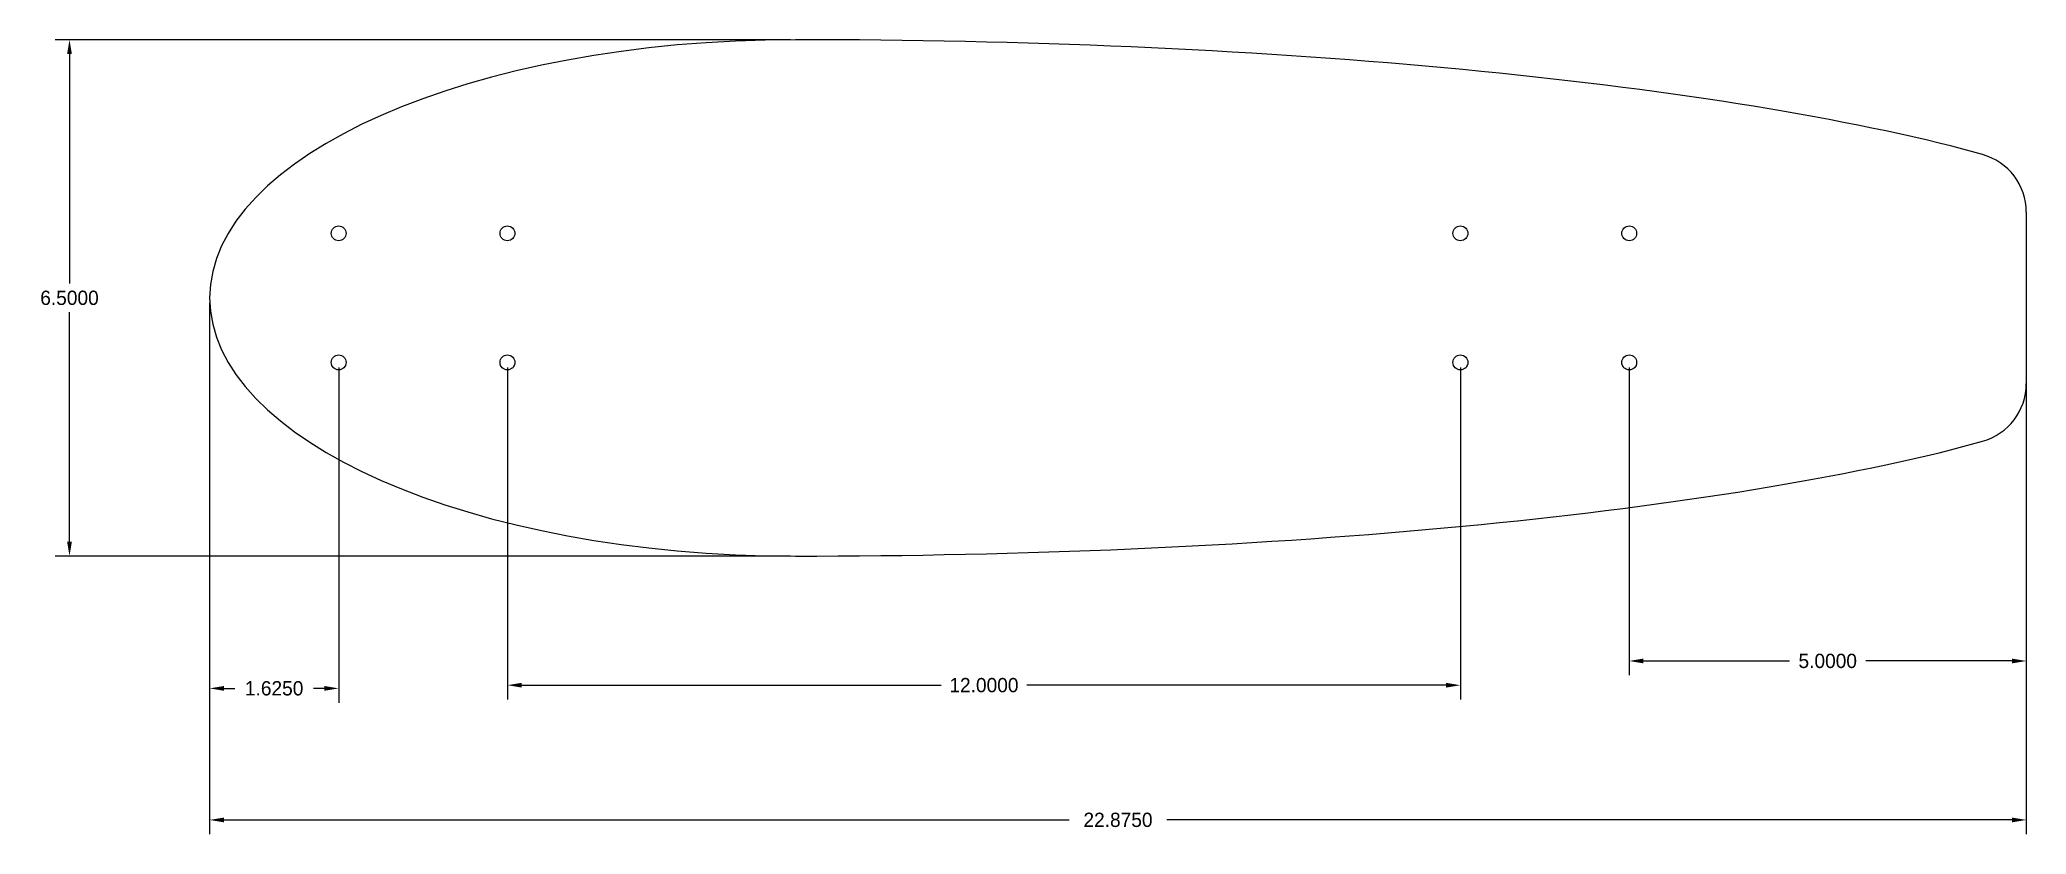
# Model space of a CAD drawing. Header units: inches. Extents: x -2.1 to 22.9, y -3.5 to 6.5.
import ezdxf

# ---------------------------------------------------------------- set-up
doc = ezdxf.new("R2010")
doc.units = ezdxf.units.IN
doc.header["$MEASUREMENT"] = 0
doc.dimstyles.get("Standard").update_dxf_attribs({"dimtxt": 0.18, "dimasz": 0.18, "dimexe": 0.18, "dimexo": 0.0625, "dimgap": 0.09, "dimtad": 0, "dimtih": 1, "dimtoh": 1, "dimdec": 4, "dimzin": 0, "dimdsep": 46, "dimtxsty": 'Standard', "dimcen": 0.09, "dimadec": 0, "dimazin": 0, "dimtfac": 1, "dimtdec": 4, "dimtofl": 0, "dimtmove": 0, "dimatfit": 3, "dimfxl": 1, "dimtolj": 1, "dimtzin": 0, "dimarcsym": 0})

# ---------------------------------------------------------------- blocks, each defined once
blk = doc.blocks.new('*D8')
at = {"color": 0, "lineweight": -2}
for p, q in [((7.312, 6.5), (-1.945, 6.5)), ((-1.765, 6.32), (-1.765, 3.43)), ((-1.765, 0.18), (-1.765, 3.07)), ((7.312, 0), (-1.945, 0))]:
    blk.add_line(p, q, dxfattribs=at)
at = {"color": 0}
for points in [[(-1.735, 6.32), (-1.795, 6.32), (-1.765, 6.5)], [(-1.795, 0.18), (-1.735, 0.18), (-1.765, 0)]]:
    blk.add_solid(points, dxfattribs=at)
at = {"layer": 'Defpoints', "color": 0}
for p in [(7.375, 6.5), (-1.765, 0), (7.375, 0)]:
    blk.add_point(p, dxfattribs=at)
at = {"color": 0, "insert": (-1.765, 3.25), "char_height": 0.18, "attachment_point": 5}
blk.add_mtext('\\A1;6.5000', dxfattribs=at)
blk = doc.blocks.new('*D9')
at = {"color": 0, "lineweight": -2}
for p, q in [((0, 3.188), (0, -1.846)), ((1.625, 2.375), (1.625, -1.846)), ((0.18, -1.666), (0.317, -1.666)), ((1.445, -1.666), (1.308, -1.666))]:
    blk.add_line(p, q, dxfattribs=at)
at = {"color": 0}
for points in [[(0.18, -1.636), (0.18, -1.696), (0, -1.666)], [(1.445, -1.696), (1.445, -1.636), (1.625, -1.666)]]:
    blk.add_solid(points, dxfattribs=at)
at = {"layer": 'Defpoints', "color": 0}
for p in [(0, 3.25), (1.625, 2.438), (1.625, -1.666)]:
    blk.add_point(p, dxfattribs=at)
at = {"color": 0, "insert": (0.812, -1.666), "char_height": 0.18, "attachment_point": 5}
blk.add_mtext('\\A1;1.6250', dxfattribs=at)
blk = doc.blocks.new('*D10')
at = {"color": 0, "lineweight": -2}
for p, q in [((3.75, 2.375), (3.75, -1.806)), ((15.75, 2.375), (15.75, -1.806)), ((3.93, -1.626), (9.21, -1.626)), ((15.57, -1.626), (10.29, -1.626))]:
    blk.add_line(p, q, dxfattribs=at)
at = {"color": 0}
for points in [[(3.93, -1.596), (3.93, -1.656), (3.75, -1.626)], [(15.57, -1.656), (15.57, -1.596), (15.75, -1.626)]]:
    blk.add_solid(points, dxfattribs=at)
at = {"layer": 'Defpoints', "color": 0}
for p in [(3.75, 2.438), (15.75, 2.438), (15.75, -1.626)]:
    blk.add_point(p, dxfattribs=at)
at = {"color": 0, "insert": (9.75, -1.626), "char_height": 0.18, "attachment_point": 5}
blk.add_mtext('\\A1;12.0000', dxfattribs=at)
blk = doc.blocks.new('*D11')
at = {"color": 0, "lineweight": -2}
for p, q in [((17.875, 2.375), (17.875, -1.501)), ((22.875, 2.375), (22.875, -1.501)), ((18.055, -1.321), (19.895, -1.321)), ((22.695, -1.321), (20.855, -1.321))]:
    blk.add_line(p, q, dxfattribs=at)
at = {"color": 0}
for points in [[(18.055, -1.291), (18.055, -1.351), (17.875, -1.321)], [(22.695, -1.351), (22.695, -1.291), (22.875, -1.321)]]:
    blk.add_solid(points, dxfattribs=at)
at = {"layer": 'Defpoints', "color": 0}
for p in [(17.875, 2.437), (22.875, 2.437), (22.875, -1.321)]:
    blk.add_point(p, dxfattribs=at)
at = {"color": 0, "insert": (20.375, -1.321), "char_height": 0.18, "attachment_point": 5}
blk.add_mtext('\\A1;5.0000', dxfattribs=at)
blk = doc.blocks.new('*D12')
at = {"color": 0, "lineweight": -2}
for p, q in [((0, 3.188), (0, -3.502)), ((22.875, 3.188), (22.875, -3.502)), ((0.18, -3.322), (10.822, -3.322)), ((22.695, -3.322), (12.052, -3.322))]:
    blk.add_line(p, q, dxfattribs=at)
at = {"color": 0}
for points in [[(0.18, -3.292), (0.18, -3.352), (0, -3.322)], [(22.695, -3.352), (22.695, -3.292), (22.875, -3.322)]]:
    blk.add_solid(points, dxfattribs=at)
at = {"layer": 'Defpoints', "color": 0}
for p in [(0, 3.25), (22.875, 3.25), (22.875, -3.322)]:
    blk.add_point(p, dxfattribs=at)
at = {"color": 0, "insert": (11.438, -3.322), "char_height": 0.18, "attachment_point": 5}
blk.add_mtext('\\A1;22.8750', dxfattribs=at)

msp = doc.modelspace()

# ---------------------------------------------------------------- linework, layer by layer
for p, q in [((22.32391, 5.05394), (21.93649, 5.16051)), ((22.875, 4.3308), (22.875, 2.1692)), ((21.93649, 1.33949), (22.32391, 1.44606))]:
    msp.add_line(p, q)
for centre in [(1.625, 4.0625), (3.75, 4.0625), (15.75, 4.0625), (17.875, 4.0625), (1.625, 2.4375), (3.75, 2.4375), (15.75, 2.4375), (17.875, 2.4375)]:
    msp.add_circle(centre, 0.09375)
for centre, start, end in [((22.125, 4.3308), 0, 74.62035), ((22.125, 2.1692), 285.37965, 360)]:
    msp.add_arc(centre, 0.75, start, end)
for major_axis, ratio, start_param, end_param in [((-7.375, 0), 0.44067797, 4.71238898, 7.85398163), ((-18, 0), 0.18055556, 3.76998845, 4.71238898), ((18, 0), 0.18055556, 4.71238898, 5.65478951)]:
    msp.add_ellipse((7.375, 3.25), major_axis=major_axis, ratio=ratio, start_param=start_param, end_param=end_param)

# ---------------------------------------------------------------- dimensions: what is measured, and where the dimension line sits
dim = msp.add_linear_dim(base=(-1.76481, 0), p1=(7.375, 6.5), p2=(7.375, 0), angle=90, dimstyle='Standard', override={"dimlfac": 1})
dim.commit()
dim.dimension.update_dxf_attribs({"geometry": '*D8', "text_midpoint": (-1.76481, 3.25)})
for base, p1, p2, picture, middle in [((1.625, -1.66628), (0, 3.25), (1.625, 2.4375), '*D9', (0.8125, -1.66628)), ((15.75, -1.62581), (3.75, 2.4375), (15.75, 2.4375), '*D10', (9.75, -1.62581)), ((22.875, -1.32091), (17.875, 2.4375), (22.875, 2.4375), '*D11', (20.375, -1.32091))]:
    dim = msp.add_linear_dim(base=base, p1=p1, p2=p2, dimstyle='Standard', override={"dimlfac": 1})
    dim.commit()
    dim.dimension.update_dxf_attribs({"geometry": picture, "text_midpoint": middle})
dim = msp.add_linear_dim(base=(22.875, -3.32237), p1=(0, 3.25), p2=(22.875, 3.25), dimstyle='Standard', override={"dimlfac": 1})
dim.commit()
dim.dimension.update_dxf_attribs({"geometry": '*D12', "text_midpoint": (11.4375, -3.32237), "dimtype": 160})

doc.saveas('drawing.dxf')
